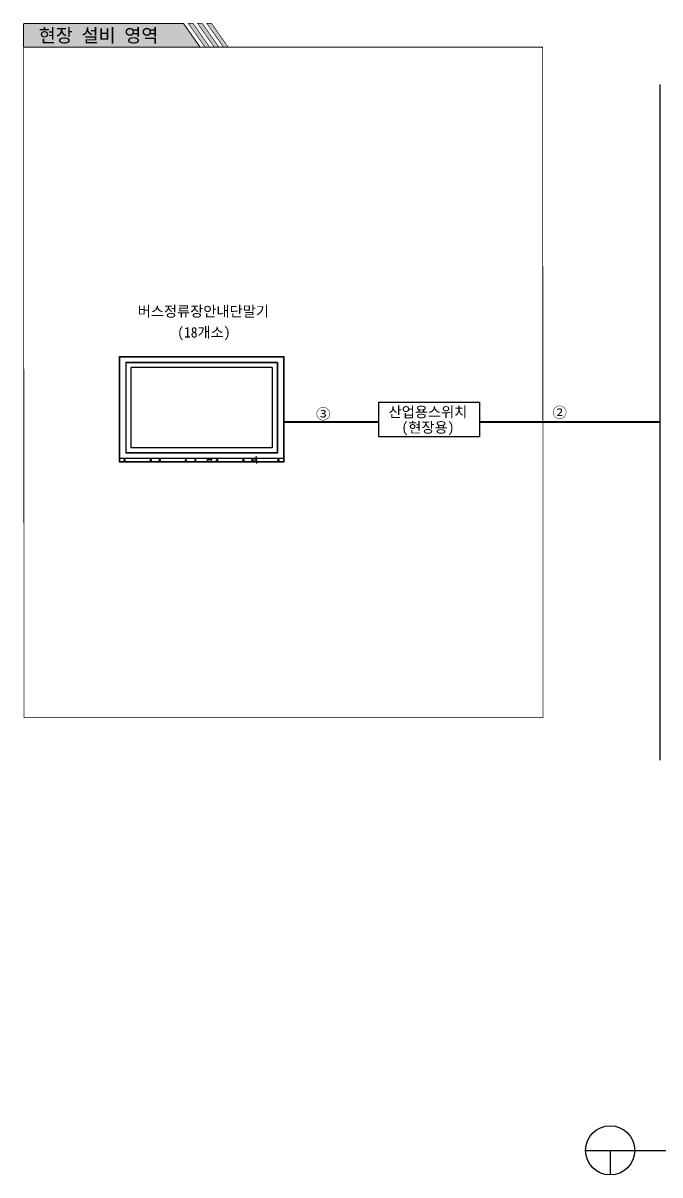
# Model space of a CAD drawing. Extents: x 36 to 402, y 15 to 266.
# Drawn here: x 36 to 173.8, y 15.5 to 264.7 of the extents above; entities that cross this region are included whole.
import ezdxf
from ezdxf.enums import TextEntityAlignment as Align

# ---------------------------------------------------------------- set-up
doc = ezdxf.new("R2010")
doc.units = 0
doc.header["$MEASUREMENT"] = 0
doc.linetypes.add('HIDDEN', pattern=[5.5, 4, -1.5])
doc.layers.get('0').update_dxf_attribs({"linetype": 'CONTINUOUS'})
for name, color, linetype in [('0-도로', 7, 'CONTINUOUS'), ('BORD', 7, 'CONTINUOUS'), ('CCTV', 3, 'CONTINUOUS'), ('DETL', 7, 'CONTINUOUS'), ('hidden', 2, 'HIDDEN'), ('TEXT', 7, 'CONTINUOUS'), ('U-CITY-BORD-TEXT', 7, 'CONTINUOUS')]:
    doc.layers.add(name, color=color, linetype=linetype)
doc.styles.add('bord', font='')
doc.styles.add('HY해드라인M', font='')
doc.styles.get('bord').set_extended_font_data('GulimChe')
doc.styles.get('HY해드라인M').set_extended_font_data('GulimChe')

msp = doc.modelspace()

# ---------------------------------------------------------------- hatches: boundary and pattern name
at = {"layer": '0-도로'}
h = msp.add_hatch(color=52, dxfattribs=at)
h.dxf.hatch_style = 2
h.paths.add_polyline_path([(70.75, 264.55), (36.13, 264.55), (36.13, 259.46), (74.32, 259.46)])
h.paths.add_polyline_path([(72.81, 264.58), (71.78, 264.58), (75.33, 259.52), (76.36, 259.52)])
h.paths.add_polyline_path([(74.8, 264.58), (73.78, 264.58), (77.33, 259.52), (78.35, 259.52)])
h.paths.add_polyline_path([(76.81, 264.58), (75.79, 264.58), (79.34, 259.52), (80.36, 259.52)])

# ---------------------------------------------------------------- linework, layer by layer
at = {"color": 0, "linetype": 'ByBlock'}
for p, q in [((56.89, 169.67), (56.89, 192.51)), ((56.89, 192.51), (92.42, 192.51)), ((92.42, 192.51), (92.42, 169.67)), ((58.29, 191.17), (58.29, 171.69)), ((91.03, 191.17), (58.29, 191.17)), ((59.36, 190.15), (59.36, 172.8)), ((89.95, 190.15), (59.36, 190.15)), ((89.95, 190.15), (89.95, 172.8)), ((91.03, 191.17), (91.03, 171.69)), ((89.95, 172.81), (59.36, 172.81)), ((89.95, 172.8), (59.36, 172.8)), ((92.42, 170.47), (56.89, 170.47)), ((92.42, 169.67), (56.89, 169.67)), ((91.03, 171.69), (58.29, 171.69)), ((76.09, 170.24), (76.92, 170.24)), ((76.09, 169.74), (76.92, 169.74)), ((76.78, 169.9), (76.78, 170.09)), ((85.84, 170.16), (86.67, 170.16)), ((85.84, 169.74), (86.67, 169.74)), ((86.54, 170.32), (86.54, 170.92)), ((86.54, 169.74), (86.54, 170.16)), ((86.54, 169.58), (86.54, 169.42)), ((91.03, 171.69), (89.64, 171.69))]:
    msp.add_line(p, q, dxfattribs=at)
at = {"color": 1, "lineweight": 40, "ltscale": 0.05}
for points in [[(113, 178.31), (92.27, 178.31)], [(173.84, 178.31), (134.83, 178.31)]]:
    msp.add_lwpolyline(points, dxfattribs=at)
at = {"color": 0, "linetype": 'ByBlock'}
for points in [[(76.76, 170.09), (76.81, 170.09), (76.78, 170.24)], [(76.76, 169.9), (76.81, 169.9), (76.78, 169.74)], [(86.52, 170.32), (86.57, 170.32), (86.54, 170.16)], [(86.52, 169.58), (86.57, 169.58), (86.54, 169.74)]]:
    msp.add_solid(points, dxfattribs=at)
at = {"layer": 'BORD'}
for p, q in [((157.73, 20.82), (235.24, 20.82)), ((163.05, 20.82), (163.05, 15.5))]:
    msp.add_line(p, q, dxfattribs=at)
msp.add_circle((163.05, 20.82), 5.32, dxfattribs=at)
at = {"layer": 'CCTV', "color": 7, "ltscale": 1500}
msp.add_lwpolyline([(134.75, 175.18), (113, 175.18), (113, 182.66), (134.75, 182.66)], close=True, dxfattribs=at)
at = {"layer": 'DETL', "ltscale": 1500}
msp.add_line((173.84, 251.4), (173.84, 105.23), dxfattribs=at)
at = {"layer": 'hidden', "color": 0, "linetype": 'ByBlock'}
for p, q in [((56.96, 192.44), (92.35, 192.44)), ((56.96, 169.74), (56.96, 192.44)), ((92.35, 192.44), (92.35, 169.74)), ((58.22, 191.24), (58.22, 171.63)), ((91.09, 191.24), (58.22, 191.24)), ((91.09, 191.24), (91.09, 171.63)), ((92.35, 169.74), (56.96, 169.74)), ((57.87, 169.74), (57.87, 170.16)), ((58.14, 170.16), (57.87, 170.16)), ((58.14, 169.74), (58.14, 170.16)), ((91.09, 171.63), (58.22, 171.63)), ((63.54, 169.74), (63.54, 170.16)), ((63.81, 170.16), (63.54, 170.16)), ((63.81, 169.74), (63.81, 170.16)), ((65.47, 169.74), (65.47, 170.16)), ((65.74, 170.16), (65.47, 170.16)), ((65.74, 169.74), (65.74, 170.16)), ((71.14, 169.74), (71.14, 170.16)), ((71.41, 170.16), (71.14, 170.16)), ((71.41, 169.74), (71.41, 170.16)), ((73.29, 169.74), (73.29, 170.24)), ((73.42, 170.24), (73.29, 170.24)), ((73.42, 169.74), (73.42, 170.24)), ((75.9, 169.74), (75.9, 170.24)), ((76.02, 170.24), (75.9, 170.24)), ((76.02, 169.74), (76.02, 170.24)), ((77.91, 169.74), (77.91, 170.16)), ((78.18, 170.16), (77.91, 170.16)), ((78.18, 169.74), (78.18, 170.16)), ((83.57, 169.74), (83.57, 170.16)), ((83.84, 170.16), (83.57, 170.16)), ((83.84, 169.74), (83.84, 170.16)), ((85.5, 169.74), (85.5, 170.16)), ((85.77, 170.16), (85.5, 170.16)), ((85.77, 169.74), (85.77, 170.16)), ((91.17, 169.74), (91.17, 170.16)), ((91.44, 170.16), (91.17, 170.16)), ((91.44, 169.74), (91.44, 170.16))]:
    msp.add_line(p, q, dxfattribs=at)
at = {"layer": 'U-CITY-BORD-TEXT', "const_width": 0.237}
for points in [[(36.13, 264.55), (70.75, 264.55)], [(36.13, 259.46), (36.13, 264.55)], [(70.75, 264.55), (74.32, 259.46)]]:
    msp.add_lwpolyline(points, dxfattribs=at)
at = {"layer": 'U-CITY-BORD-TEXT', "color": 7, "const_width": 0.137}
for points in [[(71.78, 264.58), (72.81, 264.58), (76.36, 259.52), (75.33, 259.52), (71.78, 264.58)], [(73.78, 264.58), (74.8, 264.58), (78.35, 259.52), (77.33, 259.52), (73.78, 264.58)], [(75.79, 264.58), (76.81, 264.58), (80.36, 259.52), (79.34, 259.52), (75.79, 264.58)]]:
    msp.add_lwpolyline(points, dxfattribs=at)
at = {"layer": 'U-CITY-BORD-TEXT', "const_width": 0.165}
msp.add_lwpolyline([(148.45, 259.46), (148.54, 114.4), (36.22, 114.4), (36.13, 259.46), (148.45, 259.46)], close=True, dxfattribs=at)

# ---------------------------------------------------------------- texts
at = {"style": 'HY해드라인M'}
for s, p in [('②', (152.13, 180.43)), ('③', (100.97, 180.11))]:
    msp.add_text(s, height=2.3, dxfattribs=at).set_placement(p, align=Align.MIDDLE_CENTER)
at = {"color": 0, "linetype": 'ByBlock', "style": 'HY해드라인M'}
for s, p in [('12', (76.72, 169.77)), ('10', (86.47, 170.48))]:
    msp.add_text(s, height=0.264, rotation=90, dxfattribs=at).set_placement(p)
at = {"layer": 'CCTV', "color": 7, "style": 'HY해드라인M'}
for s, p in [('산업용스위치', (123.63, 180.53)), ('(현장용)', (123.63, 177.2))]:
    msp.add_text(s, height=2.263, dxfattribs=at).set_placement(p, align=Align.MIDDLE_CENTER)
at = {"layer": 'TEXT', "color": 3, "style": 'HY해드라인M'}
for s, p in [('버스정류장안내단말기', (60.82, 201.17)), ('(18개소)', (69.38, 196.64))]:
    msp.add_text(s, height=2.263, dxfattribs=at).set_placement(p)
at = {"layer": 'U-CITY-BORD-TEXT', "color": 7, "true_color": 0xffffff, "style": 'bord'}
msp.add_text('현장 설비 영역', height=2.933, dxfattribs=at).set_placement((39.42, 260.53))

doc.saveas('drawing.dxf')
